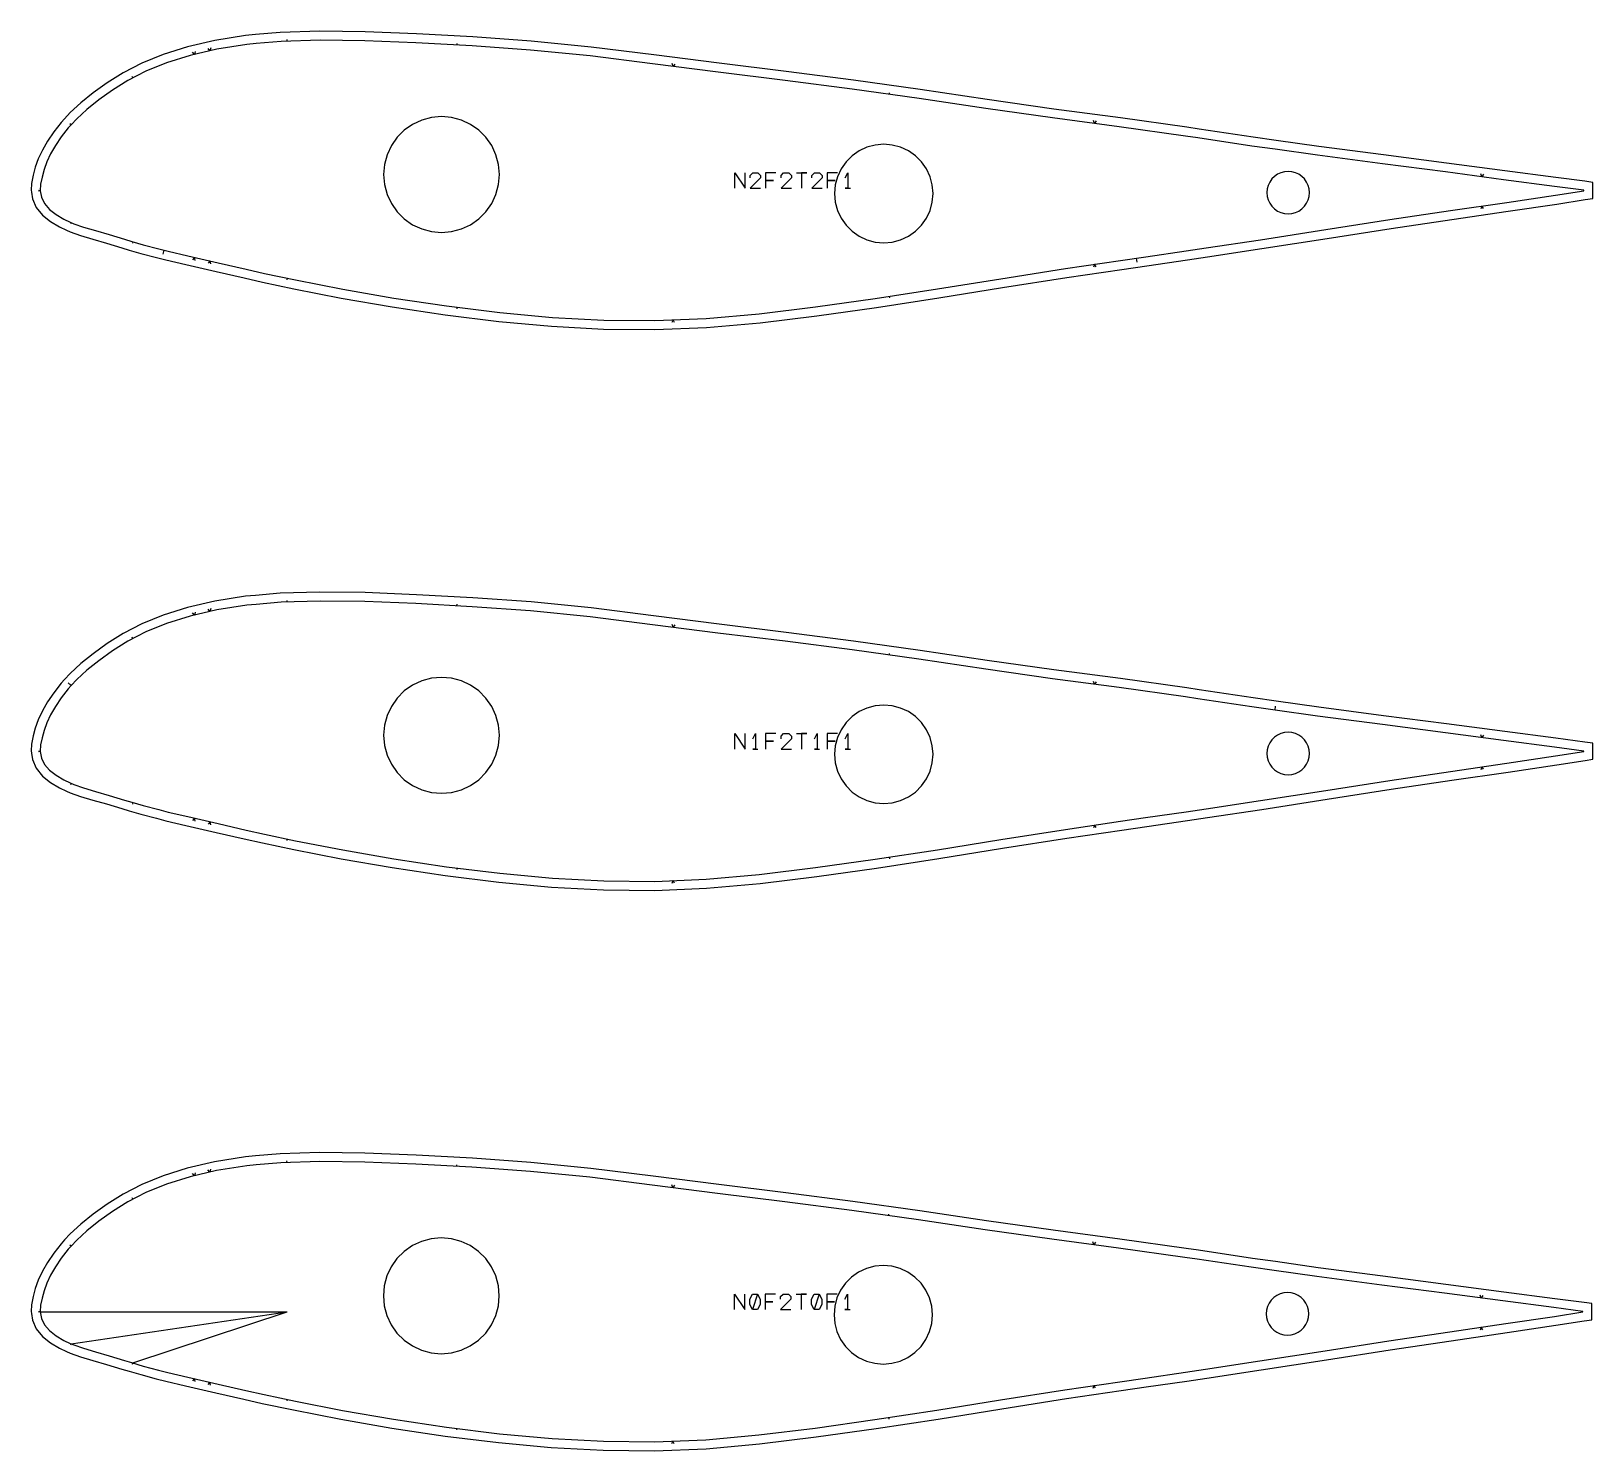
# Model space of a CAD drawing. Header units: metres. Extents: x -12 to 17699, y -154 to 17579.
# Drawn here: x 3694 to 5430, y -154 to 1424 of the extents above; entities that cross this region are included whole.
import ezdxf

# ---------------------------------------------------------------- set-up
doc = ezdxf.new("R2010")
doc.units = ezdxf.units.M

msp = doc.modelspace()

# ---------------------------------------------------------------- linework, layer by layer
at = {"layer": 'Klapan line'}
for p in [(3704.196, 0), (3738.504, -35.283), (3807.112, -56.666)]:
    msp.add_line(p, (3978.63, 0), dxfattribs=at)
at = {"layer": 'Marge'}
for points in [[(3694.35, 1245.147), (3695.636, 1237.9), (3699.839, 1228.275), (3706.84, 1219.629), (3715.68, 1212.558), (3725.495, 1206.678), (3733.364, 1202.948), (3737.519, 1201.08), (3748.944, 1197.039), (3762.798, 1192.927), (3778.018, 1188.546), (3795.092, 1183.371), (3803.028, 1180.988), (3815.995, 1177.203), (3833.348, 1172.614), (3843.826, 1169.954), (3865.996, 1164.77), (3899.743, 1156.975), (3930.816, 1149.878), (3951.176, 1145.268), (3986.009, 1137.889), (4038.664, 1127.599), (4095.515, 1117.75), (4154.541, 1108.915), (4213.991, 1101.572), (4272.718, 1096.131), (4330.401, 1093.001), (4387.468, 1092.479), (4444.963, 1094.821), (4504.522, 1100.123), (4567.544, 1107.836), (4634.06, 1117.191), (4703.146, 1127.823), (4773.953, 1139.245), (4845.707, 1150.466), (4906.732, 1159.47), (4934.669, 1163.527), (4979.792, 1170.093), (5002.046, 1173.431), (5062.321, 1182.521), (5135.183, 1193.82), (5206.122, 1204.861), (5273.785, 1214.929), (5336.169, 1224.028), (5390.332, 1232.13), (5421.845, 1237.013), (5430.315, 1238.325), (5430.314, 1246.896), (5430.314, 1247.462), (5430.313, 1256.231), (5421.618, 1257.375), (5389.159, 1261.646), (5332.484, 1269.124), (5267.724, 1277.664), (5197.804, 1286.777), (5125.742, 1296.213), (5078.484, 1302.903), (5052.866, 1306.529), (4992.756, 1315.529), (4979.029, 1317.584), (4905.136, 1327.963), (4830.995, 1337.774), (4757.035, 1348.267), (4682.613, 1359.333), (4608.261, 1369.741), (4533.609, 1379.405), (4459.024, 1388.606), (4386.234, 1397.87), (4316.569, 1406.742), (4250.138, 1413.378), (4185.005, 1417.871), (4122.398, 1421.326), (4065.379, 1423.608), (4015.066, 1424.29), (3971.094, 1422.975), (3943.542, 1420.53), (3932.415, 1419.52), (3898.208, 1414.069), (3867.846, 1406.967), (3840.937, 1398.471), (3817.214, 1388.779), (3796.49, 1378.112), (3778.628, 1366.897), (3763.093, 1355.68), (3749.435, 1344.671), (3737.487, 1333.768), (3731.192, 1327.017), (3727.425, 1322.918), (3719.223, 1312.332), (3712.445, 1302.142), (3706.696, 1292.176), (3702.064, 1282.323), (3698.775, 1272.941), (3696.484, 1264.192), (3694.692, 1255.009), (3694.216, 1247.536)], [(3694.35, 621.52), (3695.636, 614.273), (3699.839, 604.648), (3706.84, 596.003), (3715.68, 588.931), (3725.494, 583.051), (3733.363, 579.321), (3737.518, 577.454), (3748.944, 573.413), (3762.797, 569.301), (3778.018, 564.92), (3795.091, 559.744), (3803.028, 557.361), (3815.994, 553.577), (3833.347, 548.987), (3843.825, 546.328), (3865.995, 541.144), (3899.742, 533.349), (3930.814, 526.252), (3951.174, 521.642), (3986.006, 514.263), (4038.662, 503.973), (4095.512, 494.125), (4154.537, 485.289), (4213.987, 477.946), (4272.713, 472.506), (4330.396, 469.375), (4387.462, 468.853), (4444.956, 471.195), (4504.515, 476.497), (4567.537, 484.21), (4634.052, 493.566), (4703.138, 504.198), (4773.944, 515.619), (4845.697, 526.84), (4906.722, 535.844), (4934.659, 539.901), (4979.781, 546.467), (5002.035, 549.805), (5062.31, 558.894), (5135.171, 570.193), (5206.11, 581.234), (5273.772, 591.303), (5336.155, 600.401), (5390.318, 608.503), (5421.831, 613.386), (5430.301, 614.698), (5430.3, 623.27), (5430.299, 623.835), (5430.298, 632.605), (5421.604, 633.748), (5389.145, 638.019), (5332.47, 645.497), (5267.711, 654.036), (5197.791, 663.15), (5125.73, 672.586), (5078.473, 679.275), (5052.854, 682.902), (4992.745, 691.901), (4979.018, 693.956), (4905.126, 704.336), (4830.986, 714.146), (4757.026, 724.639), (4682.605, 735.705), (4608.254, 746.113), (4533.602, 755.777), (4459.017, 764.978), (4386.229, 774.242), (4316.564, 783.114), (4250.133, 789.75), (4185.001, 794.243), (4122.394, 797.697), (4065.376, 799.979), (4015.063, 800.662), (3971.091, 799.347), (3943.54, 796.902), (3932.413, 795.891), (3898.207, 790.441), (3867.844, 783.339), (3840.936, 774.843), (3817.213, 765.151), (3796.489, 754.484), (3778.628, 743.269), (3763.092, 732.053), (3749.435, 721.044), (3737.487, 710.141), (3731.192, 703.389), (3727.425, 699.291), (3719.223, 688.704), (3712.445, 678.515), (3706.696, 668.549), (3702.063, 658.696), (3698.775, 649.314), (3696.484, 640.565), (3694.692, 631.382), (3694.216, 623.909)], [(3694.35, -1.748), (3695.635, -8.991), (3699.837, -18.612), (3706.834, -27.253), (3715.67, -34.322), (3725.479, -40.199), (3733.344, -43.927), (3737.497, -45.793), (3748.916, -49.832), (3762.762, -53.942), (3777.974, -58.32), (3795.037, -63.493), (3802.969, -65.874), (3815.928, -69.656), (3833.271, -74.243), (3843.743, -76.902), (3865.9, -82.082), (3899.628, -89.873), (3930.682, -96.966), (3951.03, -101.573), (3985.843, -108.948), (4038.468, -119.232), (4095.285, -129.075), (4154.277, -137.905), (4213.693, -145.244), (4272.385, -150.681), (4330.035, -153.81), (4387.069, -154.332), (4444.53, -151.991), (4504.055, -146.692), (4567.041, -138.983), (4633.518, -129.633), (4702.564, -119.008), (4773.33, -107.593), (4845.041, -96.378), (4906.031, -87.38), (4933.952, -83.325), (4979.048, -76.763), (5001.289, -73.427), (5061.529, -64.342), (5134.348, -53.05), (5205.246, -42.015), (5272.87, -31.953), (5335.217, -22.859), (5389.349, -14.762), (5420.843, -9.882), (5429.314, -8.57), (5429.312, 0.002), (5429.312, 0.567), (5429.311, 9.336), (5420.616, 10.48), (5388.176, 14.748), (5331.534, 22.222), (5266.812, 30.756), (5196.932, 39.865), (5124.913, 49.295), (5077.683, 55.981), (5052.079, 59.605), (4992.004, 68.6), (4978.286, 70.653), (4904.436, 81.027), (4830.338, 90.832), (4756.421, 101.319), (4682.043, 112.378), (4607.734, 122.78), (4533.125, 132.438), (4458.584, 141.634), (4385.837, 150.893), (4316.212, 159.76), (4249.82, 166.392), (4184.725, 170.883), (4122.154, 174.335), (4065.168, 176.615), (4014.884, 177.297), (3970.937, 175.983), (3943.401, 173.54), (3932.281, 172.53), (3898.094, 167.082), (3867.748, 159.985), (3840.855, 151.493), (3817.145, 141.807), (3796.433, 131.146), (3778.581, 119.937), (3763.055, 108.727), (3749.405, 97.724), (3737.464, 86.827), (3731.172, 80.079), (3727.407, 75.982), (3719.209, 65.402), (3712.435, 55.218), (3706.689, 45.257), (3702.059, 35.409), (3698.772, 26.032), (3696.483, 17.288), (3694.691, 8.11), (3694.216, 0.641)]]:
    msp.add_lwpolyline(points, close=True, dxfattribs=at)
at = {"layer": 'Patron'}
for points in [[(3704.196, 1246.895), (3705.482, 1239.648), (3708.859, 1232.592), (3714.409, 1226.165), (3721.786, 1220.477), (3730.577, 1215.29), (3737.599, 1212.007), (3741.616, 1210.202), (3752.25, 1206.477), (3765.635, 1202.516), (3780.784, 1198.156), (3797.992, 1192.941), (3805.904, 1190.565), (3818.796, 1186.803), (3835.903, 1182.282), (3846.286, 1179.647), (3868.272, 1174.508), (3901.994, 1166.718), (3933.043, 1159.627), (3953.384, 1155.021), (3988.081, 1147.671), (4040.582, 1137.414), (4097.221, 1127.604), (4156.021, 1118.805), (4215.217, 1111.497), (4273.639, 1106.089), (4330.942, 1102.986), (4387.558, 1102.478), (4444.553, 1104.812), (4503.633, 1110.083), (4566.328, 1117.762), (4632.667, 1127.094), (4701.625, 1137.707), (4772.361, 1149.117), (4844.162, 1160.346), (4905.272, 1169.363), (4933.232, 1173.423), (4978.352, 1179.989), (5000.563, 1183.32), (5060.83, 1192.409), (5133.65, 1203.702), (5204.584, 1214.742), (5272.313, 1224.82), (5334.726, 1233.923), (5388.853, 1242.02), (5420.314, 1246.895), (5420.314, 1247.461), (5387.851, 1251.732), (5331.177, 1259.21), (5266.431, 1267.747), (5196.505, 1276.862), (5124.341, 1286.312), (5077.083, 1293.001), (5051.385, 1296.639), (4991.275, 1305.639), (4977.638, 1307.681), (4903.825, 1318.049), (4829.591, 1327.873), (4755.564, 1338.376), (4681.227, 1349.429), (4606.977, 1359.823), (4532.385, 1369.48), (4457.761, 1378.686), (4384.97, 1387.95), (4315.574, 1396.792), (4249.45, 1403.402), (4184.454, 1407.887), (4121.997, 1411.334), (4065.241, 1413.608), (4015.361, 1414.294), (3971.977, 1413.014), (3944.425, 1410.57), (3933.981, 1409.643), (3900.477, 1404.329), (3870.846, 1397.428), (3844.705, 1389.208), (3821.776, 1379.88), (3801.799, 1369.638), (3784.476, 1358.785), (3769.361, 1347.888), (3756.16, 1337.27), (3744.801, 1326.949), (3738.506, 1320.197), (3735.318, 1316.778), (3727.54, 1306.78), (3721.093, 1297.12), (3715.725, 1287.876), (3711.489, 1278.982), (3708.444, 1270.392), (3706.278, 1262.174), (3704.671, 1254.374), (3704.196, 1246.901)], [(3704.196, 623.268), (3705.482, 616.021), (3708.859, 608.965), (3714.409, 602.538), (3721.786, 596.851), (3730.576, 591.664), (3737.599, 588.38), (3741.616, 586.575), (3752.25, 582.851), (3765.635, 578.89), (3780.784, 574.529), (3797.991, 569.315), (3805.903, 566.939), (3818.795, 563.177), (3835.902, 558.656), (3846.285, 556.02), (3868.27, 550.882), (3901.992, 543.092), (3933.041, 536.001), (3953.382, 531.395), (3988.079, 524.045), (4040.579, 513.788), (4097.218, 503.978), (4156.017, 495.179), (4215.212, 487.871), (4273.635, 482.463), (4330.937, 479.36), (4387.552, 478.852), (4444.547, 481.187), (4503.627, 486.457), (4566.321, 494.136), (4632.659, 503.468), (4701.617, 514.081), (4772.352, 525.491), (4844.152, 536.72), (4905.262, 545.737), (4933.222, 549.797), (4978.341, 556.363), (5000.552, 559.694), (5060.819, 568.782), (5133.638, 580.075), (5204.572, 591.115), (5272.3, 601.194), (5334.712, 610.296), (5388.838, 618.393), (5420.3, 623.268), (5420.299, 623.834), (5387.837, 628.105), (5331.163, 635.583), (5266.418, 644.12), (5196.492, 653.234), (5124.329, 662.685), (5077.071, 669.374), (5051.374, 673.012), (4991.264, 682.012), (4977.627, 684.053), (4903.814, 694.422), (4829.581, 704.246), (4755.555, 714.748), (4681.219, 725.802), (4606.97, 736.195), (4532.378, 745.852), (4457.755, 755.058), (4384.965, 764.322), (4315.569, 773.164), (4249.445, 779.774), (4184.45, 784.258), (4121.994, 787.706), (4065.238, 789.98), (4015.358, 790.666), (3971.975, 789.386), (3944.423, 786.941), (3933.979, 786.015), (3900.475, 780.701), (3870.844, 773.8), (3844.704, 765.58), (3821.775, 756.253), (3801.798, 746.01), (3784.476, 735.158), (3769.36, 724.261), (3756.16, 713.643), (3744.801, 703.321), (3738.506, 696.57), (3735.318, 693.15), (3727.54, 683.153), (3721.093, 673.493), (3715.725, 664.249), (3711.489, 655.355), (3708.444, 646.765), (3706.278, 638.548), (3704.671, 630.747), (3704.196, 623.274)], [(3704.196, 0), (3705.481, -7.243), (3708.857, -14.295), (3714.403, -20.718), (3721.776, -26.402), (3730.561, -31.586), (3737.58, -34.868), (3741.595, -36.671), (3752.222, -40.394), (3765.599, -44.353), (3780.74, -48.711), (3797.937, -53.922), (3805.845, -56.297), (3818.729, -60.057), (3835.826, -64.575), (3846.203, -67.209), (3868.176, -72.345), (3901.879, -80.13), (3932.909, -87.217), (3953.239, -91.82), (3987.915, -99.165), (4040.386, -109.417), (4096.992, -119.221), (4155.757, -128.015), (4214.918, -135.319), (4273.307, -140.724), (4330.576, -143.825), (4387.159, -144.332), (4444.121, -142), (4503.167, -136.732), (4565.825, -129.057), (4632.125, -119.731), (4701.043, -109.124), (4771.737, -97.721), (4843.496, -86.498), (4904.571, -77.487), (4932.515, -73.429), (4977.608, -66.867), (4999.806, -63.537), (5060.038, -54.454), (5132.816, -43.168), (5203.709, -32.134), (5271.398, -22.062), (5333.774, -12.964), (5387.869, -4.872), (5419.312, 0), (5419.312, 0.565), (5386.868, 4.834), (5330.227, 12.308), (5265.519, 20.84), (5195.634, 29.949), (5123.512, 39.394), (5076.281, 46.08), (5050.599, 49.715), (4990.523, 58.71), (4976.895, 60.75), (4903.124, 71.113), (4828.933, 80.931), (4754.95, 91.428), (4680.656, 102.475), (4606.45, 112.862), (4531.901, 122.514), (4457.321, 131.714), (4384.573, 140.973), (4315.217, 149.809), (4249.131, 156.416), (4184.174, 160.898), (4121.753, 164.343), (4065.031, 166.616), (4015.179, 167.302), (3971.821, 166.022), (3944.285, 163.579), (3933.847, 162.653), (3900.362, 157.343), (3870.748, 150.445), (3844.623, 142.23), (3821.707, 132.908), (3801.742, 122.671), (3784.429, 111.825), (3769.323, 100.935), (3756.13, 90.323), (3744.778, 80.007), (3738.486, 73.259), (3735.3, 69.842), (3727.527, 59.85), (3721.083, 50.196), (3715.718, 40.957), (3711.485, 32.069), (3708.442, 23.484), (3706.277, 15.271), (3704.671, 7.475), (3704.196, 0.006)]]:
    msp.add_lwpolyline(points, close=True, dxfattribs=at)
at = {"layer": 'Repers diag'}
for p, q in [((3841.496, 1180.862), (3840.389, 1176.501)), ((4922.652, 1171.887), (4923.299, 1167.434)), ((3738.506, 696.57), (3735.214, 699.638)), ((5077.071, 669.374), (5077.702, 673.83))]:
    msp.add_line(p, q, dxfattribs=at)
at = {"layer": 'Repers points'}
for p, q in [((3978.747, 1413.214), (3978.694, 1415.013)), ((4167.521, 1408.821), (4167.62, 1410.618)), ((3807.142, 1372.378), (3806.321, 1373.979)), ((4648.043, 1354.075), (4648.293, 1355.857)), ((3738.506, 1320.197), (3737.189, 1321.425)), ((3704.196, 1246.901), (3702.399, 1247.015)), ((3704.196, 1246.895), (3702.423, 1246.58)), ((3738.524, 1211.591), (3737.786, 1209.949)), ((3807.172, 1190.195), (3806.668, 1188.467)), ((3978.79, 1149.639), (3978.417, 1147.878)), ((4648.08, 1129.466), (4648.354, 1127.687)), ((4167.569, 1117.379), (4167.348, 1115.593)), ((3978.745, 789.586), (3978.692, 791.385)), ((4167.517, 785.193), (4167.616, 786.99)), ((3807.141, 748.75), (3806.32, 750.351)), ((4648.035, 730.447), (4648.285, 732.229)), ((3738.506, 696.57), (3737.189, 697.797)), ((3704.196, 623.274), (3702.399, 623.388)), ((3704.196, 623.268), (3702.423, 622.953)), ((3738.523, 587.965), (3737.786, 586.323)), ((3807.171, 566.569), (3806.667, 564.841)), ((3978.788, 526.013), (3978.415, 524.252)), ((4648.072, 505.84), (4648.346, 504.061)), ((4167.565, 493.753), (4167.344, 491.967)), ((3978.587, 166.222), (3978.534, 168.021)), ((4167.251, 161.832), (4167.35, 163.629)), ((3807.082, 125.409), (3806.261, 127.011)), ((4647.492, 107.117), (4647.742, 108.9)), ((3738.486, 73.259), (3737.169, 74.487)), ((3704.196, 0.006), (3702.399, 0.12)), ((3704.196, 0), (3702.423, -0.315)), ((3738.504, -35.283), (3737.766, -36.925)), ((3807.112, -56.666), (3806.608, -58.394)), ((3978.63, -97.199), (3978.257, -98.96)), ((4647.529, -117.36), (4647.803, -119.139)), ((4167.298, -129.44), (4167.078, -131.226))]:
    msp.add_line(p, q, dxfattribs=at)
at = {"layer": 'Repers suspente'}
for p, q in [((3875.783, 1398.578), (3873.641, 1401.159)), ((3876.563, 1401.84), (3875.783, 1398.578)), ((3892.943, 1402.575), (3890.802, 1405.156)), ((3893.724, 1405.837), (3892.943, 1402.575)), ((4407.782, 1385.047), (4406.672, 1388.212)), ((4409.648, 1387.833), (4407.782, 1385.047)), ((4876.292, 1321.693), (4875.199, 1324.864)), ((4878.173, 1324.47), (4876.292, 1321.693)), ((5307.048, 1262.392), (5305.953, 1265.562)), ((5308.927, 1265.17), (5307.048, 1262.392)), ((5307.053, 1229.887), (5306.002, 1226.702)), ((5308.97, 1227.135), (5307.053, 1229.887)), ((3875.82, 1172.765), (3873.683, 1170.179)), ((3876.606, 1169.504), (3875.82, 1172.765)), ((3892.981, 1168.8), (3890.845, 1166.215)), ((3893.768, 1165.54), (3892.981, 1168.8)), ((4876.318, 1165.091), (4875.272, 1161.904)), ((4878.24, 1162.342), (4876.318, 1165.091)), ((4407.828, 1103.308), (4406.452, 1100.249)), ((4409.449, 1100.372), (4407.828, 1103.308)), ((3892.942, 778.947), (3890.8, 781.528)), ((3893.722, 782.209), (3892.942, 778.947)), ((3875.781, 774.95), (3873.64, 777.531)), ((3876.562, 778.212), (3875.781, 774.95)), ((4407.776, 761.419), (4406.666, 764.584)), ((4409.642, 764.205), (4407.776, 761.419)), ((4876.282, 698.065), (4875.189, 701.236)), ((4878.163, 700.843), (4876.282, 698.065)), ((5307.034, 638.765), (5305.939, 641.935)), ((5308.913, 641.543), (5307.034, 638.765)), ((5307.039, 606.26), (5305.988, 603.075)), ((5308.957, 603.508), (5307.039, 606.26)), ((3875.818, 549.138), (3873.681, 546.553)), ((3876.604, 545.878), (3875.818, 549.138)), ((3892.98, 545.174), (3890.843, 542.589)), ((3893.766, 541.914), (3892.98, 545.174)), ((4876.308, 541.465), (4875.262, 538.278)), ((4878.23, 538.716), (4876.308, 541.465)), ((4407.822, 479.683), (4406.446, 476.624)), ((4409.443, 476.746), (4407.822, 479.683)), ((3892.833, 155.589), (3890.692, 158.171)), ((3893.613, 158.851), (3892.833, 155.589)), ((3875.682, 151.594), (3873.541, 154.176)), ((3876.463, 154.857), (3875.682, 151.594)), ((4407.371, 138.071), (4406.262, 141.237)), ((4409.238, 140.858), (4407.371, 138.071)), ((4875.608, 74.754), (4874.515, 77.925)), ((4877.489, 77.532), (4875.608, 74.754)), ((5306.112, 15.488), (5305.017, 18.658)), ((5307.991, 18.266), (5306.112, 15.488)), ((5306.117, -16.998), (5305.066, -20.183)), ((5308.034, -19.75), (5306.117, -16.998)), ((3875.719, -74.087), (3873.583, -76.672)), ((3876.506, -77.348), (3875.719, -74.087)), ((3892.871, -78.049), (3890.734, -80.634)), ((3893.657, -81.31), (3892.871, -78.049)), ((4875.633, -81.756), (4874.587, -84.943)), ((4877.555, -84.505), (4875.633, -81.756)), ((4407.417, -143.503), (4406.041, -146.562)), ((4409.038, -146.439), (4407.417, -143.503))]:
    msp.add_line(p, q, dxfattribs=at)
at = {"layer": 'Text'}
for p, q in [((4476.449, 1249.672), (4476.449, 1266.815)), ((4476.449, 1266.815), (4487.877, 1249.672)), ((4487.877, 1249.672), (4487.877, 1266.815)), ((4493.592, 1263.958), (4496.449, 1266.815)), ((4493.592, 1261.101), (4493.592, 1263.958)), ((4505.02, 1261.101), (4493.592, 1249.672)), ((4496.449, 1266.815), (4502.163, 1266.815)), ((4502.163, 1266.815), (4505.02, 1263.958)), ((4505.02, 1263.958), (4505.02, 1261.101)), ((4522.163, 1266.815), (4510.735, 1266.815)), ((4510.735, 1266.815), (4510.735, 1258.244)), ((4510.735, 1258.244), (4519.306, 1258.244)), ((4519.306, 1258.244), (4510.735, 1258.244)), ((4510.735, 1258.244), (4510.735, 1249.672)), ((4527.877, 1263.958), (4530.735, 1266.815)), ((4527.877, 1261.101), (4527.877, 1263.958)), ((4539.306, 1261.101), (4527.877, 1249.672)), ((4530.735, 1266.815), (4536.449, 1266.815)), ((4536.449, 1266.815), (4539.306, 1263.958)), ((4539.306, 1263.958), (4539.306, 1261.101)), ((4545.02, 1266.815), (4556.449, 1266.815)), ((4556.449, 1266.815), (4550.735, 1266.815)), ((4550.735, 1266.815), (4550.735, 1249.672)), ((4562.163, 1263.958), (4565.02, 1266.815)), ((4562.163, 1261.101), (4562.163, 1263.958)), ((4573.592, 1261.101), (4562.163, 1249.672)), ((4565.02, 1266.815), (4570.735, 1266.815)), ((4570.735, 1266.815), (4573.592, 1263.958)), ((4573.592, 1263.958), (4573.592, 1261.101)), ((4590.735, 1266.815), (4579.306, 1266.815)), ((4579.306, 1266.815), (4579.306, 1258.244)), ((4579.306, 1258.244), (4587.877, 1258.244)), ((4587.877, 1258.244), (4579.306, 1258.244)), ((4579.306, 1258.244), (4579.306, 1249.672)), ((4599.306, 1261.101), (4602.163, 1266.815)), ((4602.163, 1266.815), (4602.163, 1249.672)), ((4493.592, 1249.672), (4505.02, 1249.672)), ((4527.877, 1249.672), (4539.306, 1249.672)), ((4562.163, 1249.672), (4573.592, 1249.672)), ((4602.163, 1249.672), (4599.306, 1249.672)), ((4599.306, 1249.672), (4605.02, 1249.672)), ((4476.442, 626.045), (4476.442, 643.188)), ((4476.442, 643.188), (4487.871, 626.045)), ((4487.871, 626.045), (4487.871, 643.188)), ((4496.442, 637.474), (4499.299, 643.188)), ((4499.299, 643.188), (4499.299, 626.045)), ((4522.157, 643.188), (4510.728, 643.188)), ((4510.728, 643.188), (4510.728, 634.617)), ((4527.871, 640.331), (4530.728, 643.188)), ((4530.728, 643.188), (4536.442, 643.188)), ((4536.442, 643.188), (4539.299, 640.331)), ((4545.014, 643.188), (4556.442, 643.188)), ((4556.442, 643.188), (4550.728, 643.188)), ((4550.728, 643.188), (4550.728, 626.045)), ((4565.014, 637.474), (4567.871, 643.188)), ((4567.871, 643.188), (4567.871, 626.045)), ((4590.728, 643.188), (4579.299, 643.188)), ((4579.299, 643.188), (4579.299, 634.617)), ((4599.299, 637.474), (4602.157, 643.188)), ((4602.157, 643.188), (4602.157, 626.045)), ((4499.299, 626.045), (4496.442, 626.045)), ((4496.442, 626.045), (4502.157, 626.045)), ((4510.728, 634.617), (4519.299, 634.617)), ((4519.299, 634.617), (4510.728, 634.617)), ((4510.728, 634.617), (4510.728, 626.045)), ((4527.871, 637.474), (4527.871, 640.331)), ((4539.299, 637.474), (4527.871, 626.045)), ((4527.871, 626.045), (4539.299, 626.045)), ((4539.299, 640.331), (4539.299, 637.474)), ((4567.871, 626.045), (4565.014, 626.045)), ((4565.014, 626.045), (4570.728, 626.045)), ((4579.299, 634.617), (4587.871, 634.617)), ((4587.871, 634.617), (4579.299, 634.617)), ((4579.299, 634.617), (4579.299, 626.045)), ((4602.157, 626.045), (4599.299, 626.045)), ((4599.299, 626.045), (4605.014, 626.045)), ((4475.998, 2.777), (4475.998, 19.92)), ((4475.998, 19.92), (4487.427, 2.777)), ((4487.427, 2.777), (4487.427, 19.92)), ((4493.141, 14.206), (4495.998, 19.92)), ((4495.998, 19.92), (4501.712, 19.92)), ((4501.712, 19.92), (4495.998, 2.777)), ((4501.712, 19.92), (4504.569, 14.206)), ((4521.712, 19.92), (4510.284, 19.92)), ((4510.284, 19.92), (4510.284, 11.349)), ((4527.427, 17.063), (4530.284, 19.92)), ((4530.284, 19.92), (4535.998, 19.92)), ((4535.998, 19.92), (4538.855, 17.063)), ((4544.569, 19.92), (4555.998, 19.92)), ((4555.998, 19.92), (4550.284, 19.92)), ((4550.284, 19.92), (4550.284, 2.777)), ((4561.712, 14.206), (4564.569, 19.92)), ((4564.569, 19.92), (4570.284, 19.92)), ((4570.284, 19.92), (4564.569, 2.777)), ((4570.284, 19.92), (4573.141, 14.206)), ((4590.284, 19.92), (4578.855, 19.92)), ((4578.855, 19.92), (4578.855, 11.349)), ((4598.855, 14.206), (4601.712, 19.92)), ((4601.712, 19.92), (4601.712, 2.777)), ((4493.141, 8.492), (4493.141, 14.206)), ((4495.998, 2.777), (4493.141, 8.492)), ((4501.712, 2.777), (4495.998, 2.777)), ((4504.569, 8.492), (4501.712, 2.777)), ((4504.569, 14.206), (4504.569, 8.492)), ((4510.284, 11.349), (4518.855, 11.349)), ((4518.855, 11.349), (4510.284, 11.349)), ((4510.284, 11.349), (4510.284, 2.777)), ((4527.427, 14.206), (4527.427, 17.063)), ((4538.855, 14.206), (4527.427, 2.777)), ((4527.427, 2.777), (4538.855, 2.777)), ((4538.855, 17.063), (4538.855, 14.206)), ((4561.712, 8.492), (4561.712, 14.206)), ((4564.569, 2.777), (4561.712, 8.492)), ((4570.284, 2.777), (4564.569, 2.777)), ((4573.141, 8.492), (4570.284, 2.777)), ((4573.141, 14.206), (4573.141, 8.492)), ((4578.855, 11.349), (4587.427, 11.349)), ((4587.427, 11.349), (4578.855, 11.349)), ((4578.855, 11.349), (4578.855, 2.777)), ((4601.712, 2.777), (4598.855, 2.777)), ((4598.855, 2.777), (4604.569, 2.777))]:
    msp.add_line(p, q, dxfattribs=at)
at = {"layer": 'Vent'}
for points in [[(4085.944, 1264.933), (4086.923, 1253.743), (4089.83, 1242.893), (4094.578, 1232.713), (4101.02, 1223.512), (4108.963, 1215.569), (4118.164, 1209.127), (4128.344, 1204.38), (4139.194, 1201.472), (4150.383, 1200.493), (4161.573, 1201.472), (4172.423, 1204.38), (4182.603, 1209.127), (4191.804, 1215.569), (4199.747, 1223.512), (4206.189, 1232.713), (4210.936, 1242.893), (4213.844, 1253.743), (4214.823, 1264.933), (4213.844, 1276.122), (4210.936, 1286.972), (4206.189, 1297.152), (4199.747, 1306.353), (4191.804, 1314.296), (4182.603, 1320.738), (4172.423, 1325.486), (4161.573, 1328.393), (4150.383, 1329.372), (4139.194, 1328.393), (4128.344, 1325.486), (4118.164, 1320.738), (4108.963, 1314.296), (4101.02, 1306.353), (4094.577, 1297.152), (4089.83, 1286.972), (4086.923, 1276.122), (4085.944, 1264.933)], [(4587.262, 1243.785), (4588.095, 1234.27), (4590.567, 1225.044), (4594.603, 1216.388), (4600.081, 1208.565), (4606.835, 1201.811), (4614.659, 1196.333), (4623.315, 1192.296), (4632.54, 1189.824), (4642.055, 1188.992), (4651.569, 1189.824), (4660.795, 1192.296), (4669.451, 1196.333), (4677.275, 1201.811), (4684.028, 1208.565), (4689.507, 1216.388), (4693.543, 1225.044), (4696.015, 1234.27), (4696.847, 1243.785), (4696.015, 1253.299), (4693.543, 1262.525), (4689.507, 1271.181), (4684.028, 1279.005), (4677.275, 1285.758), (4669.451, 1291.236), (4660.795, 1295.273), (4651.569, 1297.745), (4642.055, 1298.577), (4632.54, 1297.745), (4623.315, 1295.273), (4614.659, 1291.236), (4606.835, 1285.758), (4600.081, 1279.005), (4594.603, 1271.181), (4590.567, 1262.525), (4588.095, 1253.299), (4587.262, 1243.785)], [(5068.039, 1244.766), (5068.398, 1240.661), (5069.465, 1236.681), (5071.206, 1232.946), (5073.57, 1229.571), (5076.483, 1226.658), (5079.859, 1224.294), (5083.593, 1222.553), (5087.573, 1221.486), (5091.678, 1221.127), (5095.782, 1221.486), (5099.763, 1222.553), (5103.497, 1224.294), (5106.872, 1226.658), (5109.786, 1229.571), (5112.149, 1232.946), (5113.89, 1236.681), (5114.957, 1240.661), (5115.316, 1244.766), (5114.957, 1248.87), (5113.89, 1252.85), (5112.149, 1256.585), (5109.786, 1259.96), (5106.872, 1262.874), (5103.497, 1265.237), (5099.762, 1266.978), (5095.782, 1268.045), (5091.678, 1268.404), (5087.573, 1268.045), (5083.593, 1266.978), (5079.859, 1265.237), (5076.483, 1262.874), (5073.57, 1259.96), (5071.206, 1256.585), (5069.465, 1252.85), (5068.398, 1248.87), (5068.039, 1244.766)], [(4085.941, 641.306), (4086.92, 630.116), (4089.827, 619.266), (4094.574, 609.086), (4101.017, 599.885), (4108.959, 591.943), (4118.16, 585.5), (4128.34, 580.753), (4139.19, 577.846), (4150.38, 576.867), (4161.569, 577.846), (4172.419, 580.753), (4182.599, 585.5), (4191.8, 591.943), (4199.742, 599.885), (4206.185, 609.086), (4210.932, 619.266), (4213.839, 630.116), (4214.818, 641.306), (4213.839, 652.495), (4210.932, 663.345), (4206.185, 673.525), (4199.742, 682.726), (4191.8, 690.668), (4182.599, 697.111), (4172.419, 701.858), (4161.569, 704.765), (4150.38, 705.744), (4139.19, 704.765), (4128.34, 701.858), (4118.16, 697.111), (4108.959, 690.668), (4101.017, 682.726), (4094.574, 673.525), (4089.827, 663.345), (4086.92, 652.495), (4085.941, 641.306)], [(4587.255, 620.158), (4588.087, 610.643), (4590.559, 601.418), (4594.596, 592.762), (4600.074, 584.938), (4606.827, 578.185), (4614.651, 572.706), (4623.307, 568.67), (4632.532, 566.198), (4642.047, 565.366), (4651.561, 566.198), (4660.787, 568.67), (4669.443, 572.706), (4677.267, 578.185), (4684.02, 584.938), (4689.498, 592.762), (4693.535, 601.418), (4696.007, 610.643), (4696.839, 620.158), (4696.007, 629.672), (4693.535, 638.898), (4689.498, 647.554), (4684.02, 655.378), (4677.267, 662.131), (4669.443, 667.609), (4660.787, 671.646), (4651.561, 674.118), (4642.047, 674.95), (4632.532, 674.118), (4623.307, 671.646), (4614.651, 667.609), (4606.827, 662.131), (4600.074, 655.378), (4594.596, 647.554), (4590.559, 638.898), (4588.087, 629.672), (4587.255, 620.158)], [(5068.028, 621.139), (5068.387, 617.034), (5069.453, 613.054), (5071.195, 609.32), (5073.558, 605.944), (5076.472, 603.031), (5079.847, 600.668), (5083.581, 598.926), (5087.561, 597.86), (5091.666, 597.501), (5095.771, 597.86), (5099.751, 598.926), (5103.485, 600.668), (5106.86, 603.031), (5109.774, 605.944), (5112.137, 609.32), (5113.879, 613.054), (5114.945, 617.034), (5115.304, 621.139), (5114.945, 625.244), (5113.879, 629.224), (5112.137, 632.958), (5109.774, 636.333), (5106.86, 639.247), (5103.485, 641.61), (5099.751, 643.351), (5095.771, 644.418), (5091.666, 644.777), (5087.561, 644.418), (5083.581, 643.351), (5079.847, 641.61), (5076.472, 639.247), (5073.558, 636.333), (5071.195, 632.958), (5069.453, 629.224), (5068.387, 625.244), (5068.028, 621.139)], [(4085.721, 18.027), (4086.7, 6.844), (4089.605, -3.999), (4094.35, -14.174), (4100.789, -23.369), (4108.726, -31.307), (4117.922, -37.746), (4128.096, -42.49), (4138.94, -45.396), (4150.123, -46.374), (4161.306, -45.396), (4172.15, -42.49), (4182.324, -37.746), (4191.519, -31.307), (4199.457, -23.369), (4205.896, -14.174), (4210.641, -3.999), (4213.546, 6.844), (4214.524, 18.027), (4213.546, 29.21), (4210.641, 40.054), (4205.896, 50.228), (4199.457, 59.424), (4191.519, 67.362), (4182.324, 73.8), (4172.15, 78.545), (4161.306, 81.45), (4150.123, 82.429), (4138.94, 81.45), (4128.096, 78.545), (4117.922, 73.8), (4108.726, 67.362), (4100.788, 59.424), (4094.35, 50.228), (4089.605, 40.054), (4086.7, 29.21), (4085.721, 18.027)], [(4586.747, -3.108), (4587.579, -12.617), (4590.049, -21.838), (4594.083, -30.489), (4599.558, -38.308), (4606.308, -45.057), (4614.127, -50.532), (4622.778, -54.567), (4631.998, -57.037), (4641.507, -57.869), (4651.016, -57.037), (4660.236, -54.567), (4668.888, -50.532), (4676.707, -45.057), (4683.456, -38.308), (4688.931, -30.489), (4692.965, -21.838), (4695.436, -12.617), (4696.268, -3.108), (4695.436, 6.401), (4692.965, 15.621), (4688.931, 24.272), (4683.456, 32.091), (4676.707, 38.841), (4668.888, 44.316), (4660.236, 48.35), (4651.016, 50.82), (4641.507, 51.652), (4631.998, 50.82), (4622.778, 48.35), (4614.127, 44.316), (4606.308, 38.841), (4599.558, 32.091), (4594.083, 24.272), (4590.049, 15.621), (4587.579, 6.401), (4586.747, -3.108)], [(5067.243, -2.128), (5067.602, -6.23), (5068.668, -10.208), (5070.408, -13.94), (5072.77, -17.314), (5075.682, -20.225), (5079.055, -22.587), (5082.788, -24.328), (5086.765, -25.394), (5090.868, -25.753), (5094.97, -25.394), (5098.948, -24.328), (5102.68, -22.587), (5106.053, -20.225), (5108.965, -17.314), (5111.327, -13.94), (5113.067, -10.208), (5114.133, -6.23), (5114.492, -2.128), (5114.133, 1.974), (5113.067, 5.952), (5111.327, 9.684), (5108.965, 13.058), (5106.053, 15.969), (5102.68, 18.331), (5098.948, 20.072), (5094.97, 21.138), (5090.868, 21.497), (5086.765, 21.138), (5082.788, 20.072), (5079.055, 18.331), (5075.682, 15.969), (5072.77, 13.058), (5070.408, 9.684), (5068.668, 5.952), (5067.602, 1.974), (5067.243, -2.128)]]:
    msp.add_lwpolyline(points, close=True, dxfattribs=at)

doc.saveas('drawing.dxf')
